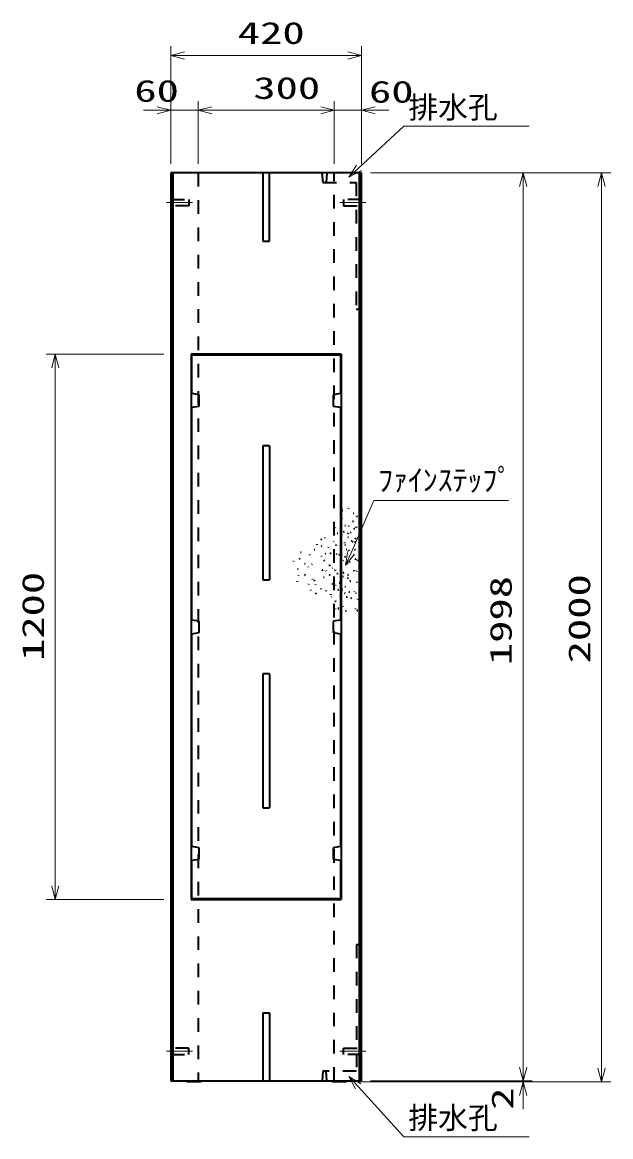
# Model space of a CAD drawing. Units: millimetres on the paper. Extents: x 15 to 1218, y 8 to 859.
# Drawn here: x 664 to 728.8, y 570 to 692.6 of the extents above; entities that cross this region are included whole.
import ezdxf
from ezdxf.enums import TextEntityAlignment as Align

# ---------------------------------------------------------------- set-up
doc = ezdxf.new("R2010")
doc.units = ezdxf.units.MM
doc.linetypes.add('USER2', pattern=[18.5, 12, -1.5, 3.5, -1.5])
doc.linetypes.add('USER3', pattern=[3, 1.5, -1.5])
for name, color, linetype, lineweight in [('D-BMK（構造物基準線）', 2, 'USER2', 18), ('D-STR-DIM（寸法）', 7, 'Continuous', 13), ('D-STR-HTXT（WS-旗）', 7, 'Continuous', 13), ('D-STR-HTXT（旗上げ）', 7, 'Continuous', 13), ('D-STR（構造物）', 1, 'Continuous', 35)]:
    doc.layers.add(name, color=color, linetype=linetype, lineweight=lineweight)
doc.styles.add('ＭＳ ゴシック', font='')
doc.styles.get('ＭＳ ゴシック').set_extended_font_data('MS Gothic')

# ---------------------------------------------------------------- blocks, each defined once
blk = doc.blocks.new('_Open30')
at = {"color": 7, "linetype": 'Continuous', "lineweight": 13}
for p, q in [((-1, 0.2679), (0, 0)), ((0, 0), (-1, -0.2679)), ((0, 0), (-1, 0))]:
    blk.add_line(p, q, dxfattribs=at)

msp = doc.modelspace()

# ---------------------------------------------------------------- linework, layer by layer
at = {"layer": 'D-BMK（構造物基準線）'}
for p, q in [((679.905, 672.771), (682.754, 672.771)), ((698.98, 672.771), (701.829, 672.771)), ((679.905, 579.371), (682.754, 579.371)), ((701.829, 579.371), (698.98, 579.371))]:
    msp.add_line(p, q, dxfattribs=at)
at = {"layer": 'D-STR-DIM（寸法）'}
for p, q in [((680.367, 683.917), (680.367, 689.967)), ((701.367, 683.947), (701.367, 689.967)), ((681.867, 688.967), (699.867, 688.967)), ((680.367, 677.021), (680.367, 683.917)), ((683.367, 677.021), (683.367, 683.917)), ((683.367, 677.072), (683.367, 683.917)), ((698.367, 677.021), (698.367, 683.917)), ((698.367, 677.021), (698.367, 683.917)), ((701.367, 676.99), (701.367, 683.917)), ((678.867, 682.917), (677.367, 682.917)), ((680.367, 682.917), (683.367, 682.917)), ((684.867, 682.917), (696.867, 682.917)), ((684.867, 682.917), (686.367, 682.917)), ((696.867, 682.917), (695.367, 682.917)), ((698.367, 682.917), (701.367, 682.917)), ((702.867, 682.917), (704.367, 682.917)), ((702.367, 676.021), (720.155, 676.021)), ((718.718, 676.021), (728.795, 676.021)), ((719.155, 577.621), (719.155, 674.521)), ((727.795, 577.521), (727.795, 674.521)), ((679.617, 656.071), (666.653, 656.071)), ((667.653, 597.571), (667.653, 654.571)), ((679.617, 596.071), (666.653, 596.071)), ((719.155, 577.621), (719.155, 579.121)), ((701.117, 576.021), (720.155, 576.021)), ((702.367, 576.121), (720.155, 576.121)), ((702.367, 576.121), (720.155, 576.121)), ((717.718, 576.021), (728.795, 576.021)), ((719.155, 576.121), (719.155, 576.021)), ((719.155, 574.521), (719.155, 573.021))]:
    msp.add_line(p, q, dxfattribs=at)
at = {"layer": 'D-STR-HTXT（WS-旗）'}
for points in [[(719.821, 681.167), (706.032, 681.167), (701.075, 676.578)], [(719.821, 569.972), (706.032, 569.972), (700.985, 575.504)]]:
    msp.add_lwpolyline(points, dxfattribs=at)
at = {"layer": 'D-STR-HTXT（旗上げ）'}
msp.add_lwpolyline([(717.539, 639.979), (702.71, 639.979), (700.21, 634.229)], dxfattribs=at)
at = {"layer": 'D-STR（構造物）'}
for p, q in [((701.367, 676.021), (680.367, 676.021)), ((680.367, 676.021), (680.367, 576.121)), ((680.617, 576.121), (680.617, 676.021)), ((690.492, 676.021), (690.492, 668.521)), ((691.242, 668.521), (691.242, 676.021)), ((701.117, 676.021), (701.117, 576.121)), ((701.367, 576.121), (701.367, 676.021)), ((690.492, 668.521), (691.242, 668.521)), ((699.117, 656.071), (682.617, 656.071)), ((682.617, 656.071), (682.617, 596.071)), ((682.692, 651.746), (682.692, 655.996)), ((682.692, 655.996), (699.042, 655.996)), ((699.042, 655.996), (699.042, 651.746)), ((699.117, 656.071), (699.117, 596.071)), ((683.492, 651.621), (682.692, 651.746)), ((683.492, 650.371), (683.492, 651.621)), ((699.042, 651.746), (698.242, 651.621)), ((698.242, 651.621), (698.242, 650.371)), ((682.692, 650.246), (683.492, 650.371)), ((682.692, 626.821), (682.692, 650.246)), ((698.242, 650.371), (699.042, 650.246)), ((699.042, 650.246), (699.042, 626.821)), ((690.492, 645.996), (690.492, 631.246)), ((691.242, 645.996), (690.492, 645.996)), ((691.242, 645.996), (691.242, 631.246)), ((699.249, 638.923), (699.321, 638.904)), ((699.874, 639.098), (699.932, 639.147)), ((699.932, 639.147), (699.98, 639.089)), ((699.135, 638.069), (699.188, 638.016)), ((699.188, 638.016), (699.241, 638.069)), ((700.414, 637.732), (700.434, 637.66)), ((700.45, 638.592), (700.525, 638.592)), ((700.798, 638.208), (700.851, 638.261)), ((700.851, 638.261), (700.904, 638.208)), ((698.481, 636.932), (698.474, 637.007)), ((699.228, 637.346), (699.163, 637.308)), ((699.398, 636.523), (699.337, 636.48)), ((699.398, 636.523), (699.441, 636.462)), ((699.615, 637.196), (699.541, 637.209)), ((699.954, 637.125), (699.98, 637.195)), ((700.162, 636.449), (700.23, 636.481)), ((700.434, 637.66), (700.361, 637.64)), ((700.551, 636.823), (700.564, 636.896)), ((700.564, 636.896), (700.638, 636.883)), ((700.746, 637.023), (700.807, 637.066)), ((700.807, 637.066), (700.85, 637.004)), ((696.936, 635.678), (696.883, 635.731)), ((696.936, 635.678), (696.989, 635.731)), ((697.351, 635.855), (697.314, 635.92)), ((698.317, 635.475), (698.259, 635.427)), ((698.769, 636.334), (698.698, 636.36)), ((699.182, 636.219), (699.213, 636.151)), ((699.528, 635.28), (699.515, 635.354)), ((699.832, 636.347), (699.893, 636.39)), ((699.941, 635.919), (699.866, 635.926)), ((699.893, 636.39), (699.936, 636.328)), ((700.284, 635.503), (700.236, 635.56)), ((700.395, 635.445), (700.334, 635.402)), ((700.438, 635.384), (700.395, 635.445)), ((700.687, 635.393), (700.613, 635.406)), ((700.674, 635.319), (700.687, 635.393)), ((700.678, 635.771), (700.715, 635.836)), ((700.715, 635.836), (700.78, 635.798)), ((694.71, 634.264), (694.636, 634.27)), ((695.675, 633.973), (695.682, 634.048)), ((696.154, 634.588), (696.228, 634.594)), ((696.463, 635.095), (696.482, 635.168)), ((696.911, 634.971), (696.976, 635.008)), ((697.419, 634.121), (697.344, 634.128)), ((697.727, 634.858), (697.702, 634.787)), ((697.978, 634.143), (697.91, 634.111)), ((697.978, 634.143), (697.946, 634.211)), ((698.502, 635.139), (698.563, 635.096)), ((698.563, 635.096), (698.52, 635.035)), ((698.666, 634.038), (698.618, 634.095)), ((698.881, 634.064), (698.918, 633.999)), ((699.144, 634.739), (699.219, 634.732)), ((699.509, 635.11), (699.584, 635.11)), ((699.753, 634.588), (699.68, 634.569)), ((699.915, 634.551), (699.977, 634.508)), ((699.977, 634.508), (699.934, 634.447)), ((700.596, 634.595), (700.67, 634.608)), ((700.67, 634.608), (700.683, 634.535)), ((693.87, 633.351), (693.851, 633.279)), ((694.553, 633.574), (694.496, 633.526)), ((694.601, 633.517), (694.553, 633.574)), ((695.146, 633.02), (695.071, 633.02)), ((695.893, 632.937), (695.925, 633.005)), ((696.929, 633.881), (696.961, 633.813)), ((697.204, 633.384), (697.262, 633.432)), ((697.262, 633.432), (697.31, 633.374)), ((697.78, 632.877), (697.855, 632.877)), ((697.855, 632.877), (697.855, 632.802)), ((698.918, 633.999), (698.853, 633.961)), ((699.359, 633.391), (699.321, 633.326)), ((699.522, 633.772), (699.595, 633.792)), ((699.595, 633.792), (699.575, 633.864)), ((699.781, 633.035), (699.768, 632.961)), ((700.036, 633.225), (699.974, 633.182)), ((700.036, 633.225), (700.079, 633.163)), ((700.726, 633.54), (700.652, 633.527)), ((700.739, 633.467), (700.726, 633.54)), ((700.968, 633.37), (700.907, 633.413)), ((700.925, 633.308), (700.968, 633.37)), ((694.323, 632.475), (694.398, 632.475)), ((694.427, 631.757), (694.369, 631.709)), ((695.091, 631.769), (695.156, 631.806)), ((695.156, 631.806), (695.119, 631.871)), ((695.525, 632.635), (695.472, 632.688)), ((697.031, 632.332), (697.031, 632.257)), ((697.106, 632.332), (697.031, 632.332)), ((697.167, 631.562), (697.238, 631.536)), ((697.499, 632.205), (697.48, 632.277)), ((697.882, 631.813), (697.814, 631.781)), ((697.913, 631.745), (697.882, 631.813)), ((698.18, 632.546), (698.127, 632.493)), ((698.459, 632.31), (698.402, 632.262)), ((698.459, 632.31), (698.507, 632.253)), ((698.644, 631.975), (698.706, 631.932)), ((698.706, 631.932), (698.663, 631.87)), ((699.362, 631.568), (699.287, 631.574)), ((699.349, 631.982), (699.406, 632.03)), ((699.406, 632.03), (699.358, 632.088)), ((699.916, 631.797), (699.843, 631.816)), ((699.896, 631.725), (699.916, 631.797)), ((700.477, 632.238), (700.538, 632.281)), ((700.538, 632.281), (700.581, 632.219)), ((700.83, 632.228), (700.817, 632.154)), ((690.492, 631.246), (691.242, 631.246)), ((694.287, 631.119), (694.268, 631.047)), ((695.532, 630.809), (695.506, 630.739)), ((695.986, 631.274), (695.967, 631.346)), ((696.17, 631.186), (696.105, 631.148)), ((696.17, 631.186), (696.208, 631.121)), ((696.294, 630.717), (696.347, 630.77)), ((698.212, 630.795), (698.144, 630.764)), ((698.244, 630.727), (698.212, 630.795)), ((698.49, 630.693), (698.465, 630.623)), ((698.985, 630.896), (698.912, 630.877)), ((699.039, 631.345), (698.964, 631.345)), ((698.965, 630.968), (698.985, 630.896)), ((699.51, 630.521), (699.585, 630.521)), ((699.895, 631.423), (699.823, 631.404)), ((699.915, 631.351), (699.895, 631.423)), ((700.082, 631.066), (700.139, 631.114)), ((700.139, 631.114), (700.091, 631.171)), ((700.835, 631.032), (700.828, 630.957)), ((695.751, 630.163), (695.783, 630.095)), ((696.274, 629.738), (696.332, 629.787)), ((696.332, 629.787), (696.38, 629.729)), ((696.91, 630.225), (696.93, 630.297)), ((697.43, 630.063), (697.437, 629.988)), ((697.956, 629.691), (697.956, 629.616)), ((698.072, 629.398), (698.019, 629.345)), ((698.832, 630.143), (698.76, 630.163)), ((698.813, 630.071), (698.832, 630.143)), ((699.056, 629.46), (698.998, 629.412)), ((699.056, 629.46), (699.007, 629.518)), ((699.145, 629.385), (699.145, 629.46)), ((699.253, 630.195), (699.2, 630.248)), ((699.2, 630.142), (699.253, 630.195)), ((699.569, 629.742), (699.501, 629.774)), ((699.677, 629.384), (699.752, 629.378)), ((699.752, 629.378), (699.745, 629.303)), ((700.022, 629.913), (699.949, 629.932)), ((700.022, 629.913), (700.002, 629.84)), ((700.245, 629.23), (700.188, 629.182)), ((700.197, 629.287), (700.245, 629.23)), ((700.606, 629.911), (700.613, 629.985)), ((700.802, 629.758), (700.754, 629.815)), ((700.935, 629.073), (700.941, 629.147)), ((698.501, 628.867), (698.426, 628.867)), ((698.486, 628.088), (698.454, 628.02)), ((698.501, 628.942), (698.501, 628.867)), ((698.851, 628.105), (698.798, 628.158)), ((698.798, 628.052), (698.851, 628.105)), ((699.306, 628.364), (699.359, 628.311)), ((699.607, 627.89), (699.675, 627.858)), ((700.712, 628.027), (700.719, 628.101)), ((700.908, 627.874), (700.86, 627.931)), ((683.492, 626.696), (682.692, 626.821)), ((683.492, 625.446), (683.492, 626.696)), ((699.042, 626.821), (698.242, 626.696)), ((698.242, 626.696), (698.242, 625.446)), ((699.675, 627.858), (699.644, 627.79)), ((700.851, 627.826), (700.908, 627.874)), ((682.692, 625.321), (683.492, 625.446)), ((698.242, 625.446), (699.042, 625.321)), ((682.692, 601.896), (682.692, 625.321)), ((699.042, 625.321), (699.042, 601.896)), ((691.242, 620.896), (690.492, 620.896)), ((690.492, 620.896), (690.492, 606.146)), ((691.242, 620.896), (691.242, 606.146)), ((690.492, 606.146), (691.242, 606.146)), ((683.492, 601.771), (682.692, 601.896)), ((683.492, 600.521), (683.492, 601.771)), ((699.042, 601.896), (698.242, 601.771)), ((698.242, 601.771), (698.242, 600.521)), ((682.692, 600.396), (683.492, 600.521)), ((682.692, 596.146), (682.692, 600.396)), ((698.242, 600.521), (699.042, 600.396)), ((699.042, 600.396), (699.042, 596.146)), ((682.617, 596.071), (699.117, 596.071)), ((699.042, 596.146), (682.692, 596.146)), ((690.492, 583.621), (690.492, 576.121)), ((690.492, 583.621), (691.242, 583.621)), ((691.242, 583.621), (691.242, 576.121)), ((680.367, 576.121), (701.367, 576.121)), ((682.117, 576.021), (682.017, 576.121)), ((683.617, 576.021), (682.117, 576.021)), ((683.617, 576.021), (683.717, 576.121)), ((698.117, 576.021), (698.017, 576.121)), ((699.617, 576.021), (698.117, 576.021)), ((699.617, 576.021), (699.717, 576.121))]:
    msp.add_line(p, q, dxfattribs=at)
at = {"layer": 'D-STR（構造物）', "linetype": 'USER3'}
for p, q in [((683.367, 676.021), (683.367, 576.121)), ((697.008, 676.021), (697.089, 674.971)), ((697.529, 676.021), (697.455, 674.971)), ((698.367, 576.121), (698.367, 676.021)), ((697.089, 674.971), (700.785, 674.971)), ((700.785, 674.971), (700.785, 661.021)), ((680.367, 673.121), (682.367, 673.121)), ((682.367, 672.421), (680.367, 672.421)), ((682.367, 673.121), (682.367, 672.421)), ((701.367, 673.121), (699.367, 673.121)), ((699.367, 673.121), (699.367, 672.421)), ((699.367, 672.421), (701.367, 672.421)), ((700.785, 661.021), (701.36, 661.021)), ((700.792, 591.121), (700.792, 577.171)), ((700.792, 591.121), (701.367, 591.121)), ((682.367, 579.721), (680.367, 579.721)), ((680.367, 579.021), (682.367, 579.021)), ((682.367, 579.021), (682.367, 579.721)), ((699.367, 579.721), (701.367, 579.721)), ((699.367, 579.021), (699.367, 579.721)), ((701.367, 579.021), (699.367, 579.021)), ((697.096, 577.171), (697.015, 576.121)), ((700.792, 577.171), (697.096, 577.171)), ((697.536, 576.121), (697.462, 577.171))]:
    msp.add_line(p, q, dxfattribs=at)

# ---------------------------------------------------------------- block references
at = {"layer": 'D-STR-DIM（寸法）', "xscale": 1.5, "yscale": 1.5}
for p, rotation in [((680.367, 688.967), 180), ((683.367, 682.917), 180), ((683.367, 682.917), 180), ((701.367, 682.917), 180), ((719.155, 676.021), 90), ((727.795, 676.021), 90), ((667.653, 656.071), 90), ((667.653, 596.071), 270), ((719.155, 576.121), 270), ((719.155, 576.121), 270), ((727.795, 576.021), 270), ((719.155, 576.021), 90)]:
    msp.add_blockref('_Open30', p, dxfattribs=dict(at, rotation=rotation))
for p in [(701.367, 688.967), (680.367, 682.917), (698.367, 682.917), (698.367, 682.917)]:
    msp.add_blockref('_Open30', p, dxfattribs=at)
at = {"layer": 'D-STR-HTXT（WS-旗）', "xscale": 1.5, "yscale": 1.5}
for p, rotation in [((699.974, 675.559), 222.78711), ((699.974, 576.613), 132.37661)]:
    msp.add_blockref('_Open30', p, dxfattribs=dict(at, rotation=rotation))
at = {"layer": 'D-STR-HTXT（旗上げ）', "xscale": 1.5, "yscale": 1.5, "rotation": 246.50838}
msp.add_blockref('_Open30', (699.612, 632.853), dxfattribs=at)

# ---------------------------------------------------------------- texts
at = {"layer": 'D-STR-DIM（寸法）', "style": 'ＭＳ ゴシック', "width": 1.5}
for s, p in [('420', (687.742, 689.505)), ('60', (676.352, 683.136)), ('300', (689.45, 683.455)), ('60', (702.186, 683.041))]:
    msp.add_text(s, height=2.405, dxfattribs=at).set_placement(p, align=Align.BOTTOM_LEFT)
for s, p in [('1200', (667.116, 622.321)), ('2000', (727.258, 622.062)), ('1998', (718.618, 621.862)), ('2', (718.793, 572.932))]:
    msp.add_text(s, height=2.405, rotation=90, dxfattribs=at).set_placement(p, align=Align.BOTTOM_LEFT)
at = {"layer": 'D-STR-HTXT（WS-旗）', "style": 'ＭＳ ゴシック'}
for p in [(706.513, 681.319), (706.513, 570.124)]:
    msp.add_text('排水孔', height=2.405, dxfattribs=at).set_placement(p, align=Align.BOTTOM_LEFT)
at = {"layer": 'D-STR-HTXT（旗上げ）', "style": 'ＭＳ ゴシック'}
msp.add_text('ﾌｧｲﾝｽﾃｯﾌﾟ', height=2.405, dxfattribs=at).set_placement((703.189, 640.304), align=Align.BOTTOM_LEFT)

doc.saveas('drawing.dxf')
